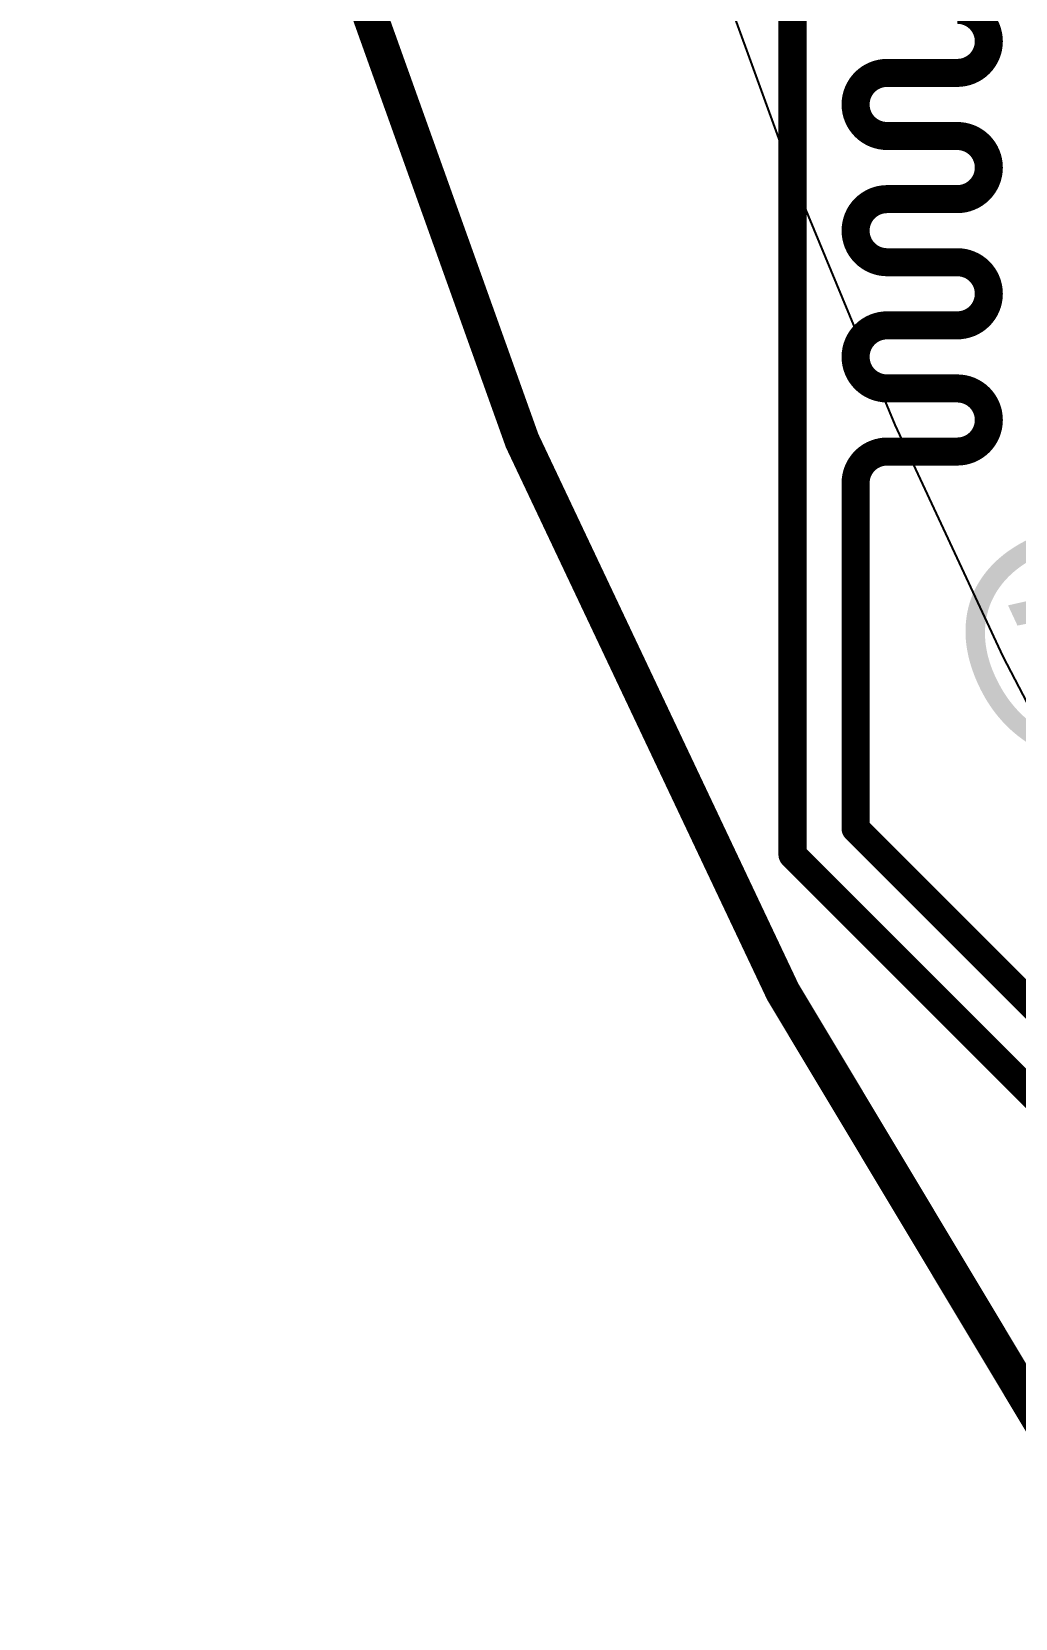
# Model space of a CAD drawing. Header units: millimetres. Extents: x -0.71 to 2.98, y -0.65 to 2.9.
# Drawn here: x -0.575 to -0.2945, y 0.1132 to 0.5657 of the extents above; entities that cross this region are included whole.
import ezdxf

# ---------------------------------------------------------------- set-up
doc = ezdxf.new("R2010")
doc.units = ezdxf.units.MM
doc.header["$MEASUREMENT"] = 0
for name, color, linetype in [('BottomLayer', 5, 'Continuous'), ('Mechanical2', 216, 'Continuous'), ('TopLayer', 1, 'Continuous'), ('TopOverlay', 2, 'Continuous')]:
    doc.layers.add(name, color=color, linetype=linetype)
doc.styles.add('Arial', font='', dxfattribs={"height": 0.2})
doc.styles.get('Arial').set_extended_font_data('Arial')

msp = doc.modelspace()

# ---------------------------------------------------------------- linework, layer by layer
at = {"layer": 'BottomLayer', "const_width": 0.008}
for points in [[(-0.358, 0.331), (-0.358, 0.77046)], [(-0.331, 0.554), (-0.311, 0.554)], [(-0.331, 0.536), (-0.311, 0.536)], [(-0.331, 0.518), (-0.311, 0.518)], [(-0.331, 0.5), (-0.311, 0.5)], [(-0.331, 0.482), (-0.311, 0.482)], [(-0.331, 0.464), (-0.311, 0.464)], [(-0.331, 0.446), (-0.311, 0.446)], [(-0.34, 0.415), (-0.34, 0.437)], [(-0.34, 0.33846), (-0.34, 0.415)], [(-0.34, 0.33846), (-0.22254, 0.221)], [(-0.358, 0.331), (-0.23, 0.203)]]:
    msp.add_lwpolyline(points, dxfattribs=at)
for points in [[(-0.311, 0.572, -1), (-0.311, 0.554)], [(-0.331, 0.536, -1), (-0.331, 0.554)], [(-0.311, 0.536, -1), (-0.311, 0.518)], [(-0.331, 0.5, -1), (-0.331, 0.518)], [(-0.311, 0.5, -1), (-0.311, 0.482)], [(-0.331, 0.464, -1), (-0.331, 0.482)], [(-0.311, 0.464, -1), (-0.311, 0.446)], [(-0.34, 0.437, -0.414214), (-0.331, 0.446)]]:
    msp.add_lwpolyline(points, format="xyb", dxfattribs=at)
at = {"layer": 'BottomLayer', "const_width": 0.004}
for points in [[(-0.333, 0.554, 1), (-0.329, 0.554, 1)], [(-0.333, 0.554, 1), (-0.329, 0.554, 1)], [(-0.313, 0.554, 1), (-0.309, 0.554, 1)], [(-0.313, 0.554, 1), (-0.309, 0.554, 1)], [(-0.333, 0.536, 1), (-0.329, 0.536, 1)], [(-0.333, 0.536, 1), (-0.329, 0.536, 1)], [(-0.313, 0.536, 1), (-0.309, 0.536, 1)], [(-0.313, 0.536, 1), (-0.309, 0.536, 1)], [(-0.333, 0.518, 1), (-0.329, 0.518, 1)], [(-0.333, 0.518, 1), (-0.329, 0.518, 1)], [(-0.313, 0.518, 1), (-0.309, 0.518, 1)], [(-0.313, 0.518, 1), (-0.309, 0.518, 1)], [(-0.333, 0.5, 1), (-0.329, 0.5, 1)], [(-0.333, 0.5, 1), (-0.329, 0.5, 1)], [(-0.313, 0.5, 1), (-0.309, 0.5, 1)], [(-0.313, 0.5, 1), (-0.309, 0.5, 1)], [(-0.333, 0.482, 1), (-0.329, 0.482, 1)], [(-0.333, 0.482, 1), (-0.329, 0.482, 1)], [(-0.313, 0.482, 1), (-0.309, 0.482, 1)], [(-0.313, 0.482, 1), (-0.309, 0.482, 1)], [(-0.333, 0.464, 1), (-0.329, 0.464, 1)], [(-0.333, 0.464, 1), (-0.329, 0.464, 1)], [(-0.313, 0.464, 1), (-0.309, 0.464, 1)], [(-0.313, 0.464, 1), (-0.309, 0.464, 1)], [(-0.333, 0.446, 1), (-0.329, 0.446, 1)], [(-0.333, 0.446, 1), (-0.329, 0.446, 1)], [(-0.313, 0.446, 1), (-0.309, 0.446, 1)], [(-0.313, 0.446, 1), (-0.309, 0.446, 1)], [(-0.342, 0.437, 1), (-0.338, 0.437, 1)], [(-0.342, 0.437, 1), (-0.338, 0.437, 1)], [(-0.342, 0.415, 1), (-0.338, 0.415, 1)], [(-0.342, 0.415, 1), (-0.338, 0.415, 1)], [(-0.342, 0.33846, 1), (-0.338, 0.33846, 1)], [(-0.342, 0.33846, 1), (-0.338, 0.33846, 1)], [(-0.36, 0.331, 1), (-0.356, 0.331, 1)], [(-0.36, 0.331, 1), (-0.356, 0.331, 1)]]:
    msp.add_lwpolyline(points, format="xyb", close=True, dxfattribs=at)
at = {"layer": 'Mechanical2', "const_width": 0.01}
msp.add_lwpolyline([(2.97335, 1.12706, 1), (-0.56996, 1.12706, 1)], format="xyb", close=True, dxfattribs=at)
at = {"layer": 'TopLayer'}
for p, q in [((-0.35667, 0.52105), (-0.38162, 0.5896)), ((-0.32876, 0.45365), (-0.35667, 0.52105)), ((-0.29793, 0.38753), (-0.32876, 0.45365)), ((-0.26424, 0.32282), (-0.29793, 0.38753))]:
    msp.add_line(p, q, dxfattribs=at)

# ---------------------------------------------------------------- texts
at = {"layer": 'TopOverlay', "style": 'Arial'}
msp.add_text('@', height=0.06, rotation=115, dxfattribs=at).set_placement((-0.22816, 0.36425))

doc.saveas('drawing.dxf')
